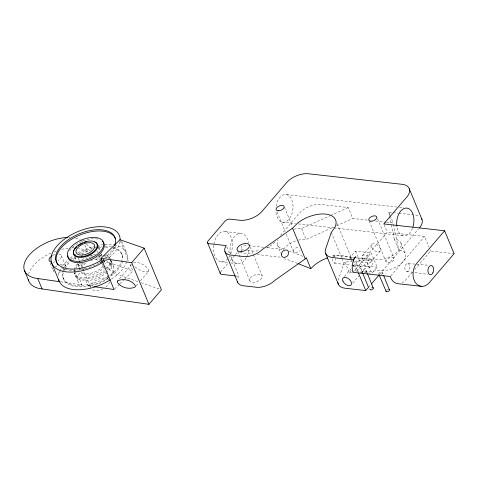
<?xml version="1.0" encoding="UTF-8"?>
<svg xmlns="http://www.w3.org/2000/svg" width="478" height="478" viewBox="0 0 478 478"><rect width="100%" height="100%" fill="white"/><g stroke="black" fill="none" stroke-linecap="round" stroke-linejoin="round"><path stroke-width="0.36" stroke-dasharray="2.39 1.79" d="M140.448 280.777L148.574 271.289L148.783 270.476C146.286 265.218 139.546 261.89 133.822 262.279L133.087 262.804M338.119 280.371L343.981 263.193L344.961 262.046L351.617 261.502M332.652 256.059L333.656 255.144L353.571 257.385M344.961 262.046L349.49 272.974L352.113 269.09M119.422 278.77L131.677 264.454M136.146 285.802L138.536 283.012M280.562 235.26L299.419 213.236A16.611 8.801 -22.5 0 1 321.216 204.488L348.241 207.53L352.77 218.464L368.215 220.203M350.876 258.616L350.308 257.248L355.554 251.117L371.197 252.916L377.124 267.232L371.878 273.362L365.945 259.046L355.996 257.905M352.955 272.299L387.234 232.248L424.566 236.455L428.957 247.054M365.945 259.046L371.197 252.916M353.415 264.746L356.241 271.564L361.488 265.433L377.124 267.232M368.526 287.326L370.94 284.5M379.651 274.324L418.358 229.105M390.771 275.937L424.566 236.455M412.287 272.43L404.842 280.986A18.732 11.466 -83.6 0 1 402.309 282.797M414.695 269.616L430.606 251.028L454.1 253.675M220.579 271.934L228.227 263.019M230.139 260.791L234.913 255.216M235.391 254.66L238.259 251.32M344.345 276.547L351.127 268.66M353.063 266.407L356.935 261.896M362.139 255.867L371.794 244.634M370.599 262.237L380.255 251.004M352.68 283.113L358.978 275.788M361.882 272.412L365.27 268.463M114.577 289.005L119.279 284.362M119.805 283.848L123.981 279.726M124.507 279.206L132.872 270.96L129.777 263.492M148.574 271.289L147.839 271.809C142.892 272.424 138.058 269.508 134.509 266.3M293.886 229.231A16.611 8.801 -22.5 0 1 301.582 228.598L329.981 215.775M330.656 215.47L348.241 207.53M298.409 240.165A16.611 8.801 -22.5 0 1 306.111 239.532L333.835 227.014M336.536 225.789L352.77 218.464M332.407 258.807L333.064 261.771L334.236 263.223L335.239 262.308L335.359 258.502M354.574 261.263L376.772 259.47A16.611 8.801 -22.5 0 0 398.568 250.723A16.611 8.801 -22.5 0 0 394.26 239.036L391.255 224.469M349.49 272.974L351.706 272.795M360.585 272.078L381.301 270.399A16.611 8.801 -22.5 0 0 403.097 261.651A16.611 8.801 -22.5 0 0 398.789 249.97L394.26 239.036M75.709 271.307A19.323 10.241 -22.5 0 0 79.778 279.684L87.641 280.574A19.323 10.241 -22.5 0 0 105.572 273.374M85.813 280.556L87.97 285.76L89.792 285.778A19.323 10.241 -22.5 0 0 107.729 278.584M407.848 263.498A3.985 2.438 -83.6 0 1 409.102 269.801A3.985 2.438 -83.6 0 1 404.944 269.036A3.985 2.438 -83.6 0 1 407.848 263.498L429.22 265.302M243.386 249.976L241.982 249.827A3.74 1.978 -22.5 0 0 239.627 250.448M247.604 250.43L252.521 250.962A16.945 8.98 -22.5 0 0 258.299 250.747M286.758 194.63L396.507 206.992M399.471 207.327L403.922 207.828M389.456 215.727L388.704 212.089L392.39 212.501M393.125 212.585L398.288 213.164M399.028 213.248L415.985 215.16A18.69 9.901 -22.5 0 1 418.74 216.086M375.577 221.027L385.877 222.192M386.612 222.27L393.233 223.017L390.12 215.5M282.086 222.067L295.434 223.573M298.397 223.907L333.25 227.833M333.997 227.916L402.96 235.684M225.168 231.579L241.617 233.431M243.684 245.017L248.106 245.513M248.847 245.596L264.316 247.335M267.262 247.67L283.472 249.492M354.306 257.469L370.534 259.297A3.985 2.438 -83.6 0 1 371.759 265.625A3.985 2.438 -83.6 0 1 367.606 264.8A3.985 2.438 -83.6 0 1 370.534 259.297M239.598 252.569L252.067 253.973M257.206 254.547L281.411 257.278M334.236 263.223L351.085 265.123M351.814 265.2L369.398 267.184M220.806 261.801L227.958 262.607M230.814 262.93L237.249 263.653M236.084 275.997L239.006 276.326A14.949 7.923 -22.5 0 0 237.847 278.423M350.308 257.248L353.152 257.576M356.241 271.564L370.456 273.195M406.748 271.39L427.959 274.384M60.587 281.817L81.935 284.894A19.323 10.241 -22.5 0 1 80.507 272.143M87.97 285.76L92.32 286.388M105.985 260.02L109.45 262.816L132.872 270.96M105.674 266.712L113.764 273.225L138.273 281.751M141.076 282.725L159.288 289.059M288.945 250.926L302.819 256.333M297.639 263.48L288.622 259.966A16.611 8.801 -22.5 0 1 284.291 258.622M333.656 255.144L334.827 256.596M86.345 244.198L92.696 249.319M99.627 254.905L101.36 256.298M91.232 255.079L92.965 256.471M95.851 258.801L99.322 261.591M99.896 262.058L101.629 263.45M430.057 249.701L430.606 251.028M388.704 212.089L389.833 214.819M400.928 243.069L405.458 253.997M384.049 224.558L387.234 232.248M377.56 218.751L393.962 258.347M369.183 221.021L386.152 261.986M355.554 251.117L361.488 265.433M359.253 264.943L362.342 272.406M353.391 260.749L357.879 271.582M337.08 223.501L351.784 259.004M351.157 259.297L352.005 261.341M331.26 232.481L341.722 257.732M342.003 258.419L343.981 263.193M301.582 228.598L306.111 239.532M284.404 207.165L292.321 226.285M276.959 211.766L285.163 231.567M286.292 234.298L293.361 251.362A4.32 2.288 -22.5 0 0 300.065 250.795M277.425 244.999L280.819 253.203M250.269 247.096L253.095 253.926M253.376 254.607L262.141 275.764A6.644 3.519 -22.5 0 1 253.949 282.337A6.644 3.519 -22.5 0 1 251.834 276.613A6.644 3.519 -22.5 0 1 262.141 275.764M237.656 251.362L249.809 280.711M226.847 246.977L229.679 253.806M230.808 256.537L239.006 276.326M121.741 241.271L126.813 253.519M120.492 241.085L128.654 260.773M121.788 253.973L122.326 255.27M111.47 261.454L113.627 266.658M109.45 262.816L113.764 273.225M98.707 247.287L99.836 250.006M101.527 254.093L102.089 255.455M104.067 260.217L104.909 262.261M98.456 247.55L99.86 250.932M100.978 253.639L102.101 256.345M103.224 259.052L104.067 261.084M96.843 250.597L97.691 252.641M99.101 256.047L101.073 260.809M101.36 261.49L102.202 263.533M102.483 264.214L104.461 268.983M105.584 271.701L109.253 280.556M84.803 245.124L87.767 252.282A33.221 17.602 -22.5 0 0 78.535 248.279M78.35 258.024L79.479 260.743M80.603 263.468L82.58 268.236M82.861 268.917L90.473 287.296M75.028 256.949L76.432 260.331M77.83 263.719L79.515 267.776M74.664 256.931L76.074 260.337M77.484 263.742L80.023 269.867M79.778 279.684L81.935 284.894M75.01 274.258L74.472 272.956A19.269 10.211 -22.5 0 0 104.347 270.5M75.602 275.842L77.759 281.046M61.417 255.622L65.731 266.037M62.911 277.599L63.449 278.901M50.166 263.175L53.399 270.984M378.809 274.199A1.996 1.058 -22.5 0 1 380.159 272.454A1.996 1.058 -22.5 0 1 382.46 272.597L383.296 274.671M366.297 270.835L367.134 272.902M393.531 224.475L398.789 249.97M389.606 216.456L391.106 223.74M412.472 228.317A13.952 8.538 -83.6 0 1 403.844 235.839A13.952 8.538 -83.6 0 1 396.931 226.895M276.111 206.12A13.952 8.538 -83.6 0 1 289.817 196.589A13.952 8.538 -83.6 0 1 288.509 219.766A13.952 8.538 -83.6 0 1 275.83 211.18M213.893 244.216A15.284 9.357 -83.6 0 1 227.104 232.326A15.284 9.357 -83.6 0 1 230.647 254.153M229.858 255.82A15.284 9.357 -83.6 0 1 228.759 257.618M227.946 258.664A15.284 9.357 -83.6 0 1 217.454 259.954A15.284 9.357 -83.6 0 1 213.791 244.867M293.361 251.362A4.32 2.288 -22.5 0 1 298.666 247.084M230.271 253.908A15.284 9.357 -83.6 0 1 236.921 234.417A15.284 9.357 -83.6 0 1 248.488 242.561M248.632 250.364A15.284 9.357 -83.6 0 1 246.582 257.14M246.307 257.672A15.284 9.357 -83.6 0 1 230.916 256.638M241.533 246.092A3.985 2.438 -83.6 0 1 241.229 250.926M283.472 249.355A16.611 8.801 -22.5 0 1 296.354 240.745M284.093 249.032A16.611 8.801 -22.5 0 1 277.963 240.04M274.76 242.041A16.945 8.98 -22.5 0 1 266.581 248.076M353.302 265.218A24.629 13.049 -22.5 0 1 353.081 266.473M332.957 256.393A24.629 13.049 -22.5 0 1 350.966 258.879M362.665 272.442A1.996 1.058 -22.5 0 1 363.848 270.691A1.996 1.058 -22.5 0 1 366.238 270.709A1.996 1.058 -22.5 0 1 365.055 272.466M382.46 272.597A1.996 1.058 -22.5 0 1 381.109 274.348M386.541 290.194A1.828 0.968 -22.5 0 1 387.766 289.549M371.012 287.941A1.828 0.968 -22.5 0 1 371.681 287.702M58.752 254.009A6.644 3.519 -22.5 0 1 58.029 260.653M54.833 261.932A6.644 3.519 -22.5 0 1 53.225 262.195M52.478 255.545A6.644 3.519 -22.5 0 1 55.125 254.416M28.566 274.27A33.221 17.602 -22.5 0 1 52.807 252.253M54.139 251.721A33.221 17.602 -22.5 0 1 56.177 250.968M61.662 249.343A33.221 17.602 -22.5 0 1 68.999 248.076M71.999 247.885A33.221 17.602 -22.5 0 1 74.233 247.879M110.854 260.259A19.323 10.241 -22.5 0 1 106.719 272.4M78.35 266.939A19.323 10.241 -22.5 0 1 83.112 262.715M98.127 256.859A19.323 10.241 -22.5 0 1 100.912 256.644M104.485 256.865A19.323 10.241 -22.5 0 1 109.94 259.207M102.334 261.878A19.323 10.241 -22.5 0 1 108.876 277.604M83.656 269.126A19.323 10.241 -22.5 0 1 84.714 268.313M99.615 262.165A19.323 10.241 -22.5 0 1 101.587 261.926M68.438 237.458A33.221 17.602 -22.5 0 1 69.925 237.47M75.655 238.146A33.221 17.602 -22.5 0 1 80.202 239.693M80.818 240.01A33.221 17.602 -22.5 0 1 82.987 241.468M59.983 264.675A6.644 3.519 -22.5 0 1 65.839 266.975M64.787 269.096A6.644 3.519 -22.5 0 1 63.705 270.136M60.784 271.815A6.644 3.519 -22.5 0 1 57.539 272.609M53.924 271.755A6.644 3.519 -22.5 0 1 53.297 270.046M55.43 266.885A6.644 3.519 -22.5 0 1 56.792 265.959M109.408 281.966A9.966 5.282 -22.5 0 1 105.232 287.427M103.021 288.694A9.966 5.282 -22.5 0 1 91.543 289.13M90.754 287.977A9.966 5.282 -22.5 0 1 96.986 279.833A9.966 5.282 -22.5 0 1 108.464 279.397M103.063 259.62A12.625 6.692 -22.5 0 1 104.264 262.87M103.051 265.876A12.625 6.692 -22.5 0 1 92.338 272.86A12.625 6.692 -22.5 0 1 81.636 271.952M80.477 269.921A12.625 6.692 -22.5 0 1 80.435 268.702M81.045 266.712A12.625 6.692 -22.5 0 1 84.487 262.697M96.203 257.995A12.625 6.692 -22.5 0 1 101.336 258.574M114.379 244.945A36.543 19.365 -22.5 0 1 126.861 261.203M126.664 261.848A36.543 19.365 -22.5 0 1 111.105 279.307M58.406 275.471A36.543 19.365 -22.5 0 1 61.943 266.76M62.361 266.162A36.543 19.365 -22.5 0 1 68.013 259.942M70.188 258.096A36.543 19.365 -22.5 0 1 73.498 255.646M74.078 255.252A36.543 19.365 -22.5 0 1 75.871 254.099M77.711 253.005A36.543 19.365 -22.5 0 1 93.891 246.337M96.765 245.638A36.543 19.365 -22.5 0 1 102.686 244.664M104.885 244.473A36.543 19.365 -22.5 0 1 113.662 244.82M102.782 259.99A12.954 6.865 -22.5 0 1 105.118 264.095M104.491 266.132A12.954 6.865 -22.5 0 1 92.075 274.557A12.954 6.865 -22.5 0 1 80.866 271.91M81.29 268.039A12.954 6.865 -22.5 0 1 86.918 262.446M90.515 260.641A12.954 6.865 -22.5 0 1 101.569 259.494M119.96 241.611A36.543 19.365 -22.5 0 1 108.811 257.923M106.092 260.02A36.543 19.365 -22.5 0 1 103.774 261.609M113.029 248.184A31.727 16.814 -22.5 0 1 122.834 259.757M122.601 261.143A31.727 16.814 -22.5 0 1 109.826 276.941M109.229 277.348A31.727 16.814 -22.5 0 1 74.448 286.352A31.727 16.814 -22.5 0 1 64.482 269.425M65.092 268.289A31.727 16.814 -22.5 0 1 70.35 261.753M73.128 259.321A31.727 16.814 -22.5 0 1 75.363 257.636M81.433 253.914A31.727 16.814 -22.5 0 1 92.039 249.558M98.426 248.04A31.727 16.814 -22.5 0 1 101.898 247.568M105.483 247.371A31.727 16.814 -22.5 0 1 109.593 247.574M113.961 247.048A31.727 16.814 -22.5 0 1 105.315 257.146M115.407 246.176A31.727 16.814 -22.5 0 1 106.433 257.977M104.198 259.715A31.727 16.814 -22.5 0 1 103.039 260.546M102.435 260.952A31.727 16.814 -22.5 0 1 84.803 268.815M84.098 268.989A31.727 16.814 -22.5 0 1 62.104 268.182M69.758 250.544A19.269 10.211 -22.5 0 1 98.486 239.251M110.771 259.913A19.269 10.211 -22.5 0 1 107.09 269.813M104.891 271.803A19.269 10.211 -22.5 0 1 85.891 279.044A19.269 10.211 -22.5 0 1 74.699 272.95M74.705 271.534A19.269 10.211 -22.5 0 1 74.932 270.351M75.638 268.505A19.269 10.211 -22.5 0 1 79.742 263.348M85.46 259.339A19.269 10.211 -22.5 0 1 93.425 256.142M98.767 255.198A19.269 10.211 -22.5 0 1 103.033 255.234M103.81 255.342A19.269 10.211 -22.5 0 1 110.155 258.723M113.752 247.246A31.727 16.814 -22.5 0 1 108.088 276.445M107.472 276.84A31.727 16.814 -22.5 0 1 75.142 285.235A31.727 16.814 -22.5 0 1 62.821 271.014M63.042 270.297A31.727 16.814 -22.5 0 1 63.944 268.122M64.554 266.987A31.727 16.814 -22.5 0 1 70.344 259.954M70.887 259.464A31.727 16.814 -22.5 0 1 74.245 256.752M79.109 253.597A31.727 16.814 -22.5 0 1 92.929 247.849M94.351 247.479A31.727 16.814 -22.5 0 1 96.472 247.006M97.183 246.869A31.727 16.814 -22.5 0 1 102.029 246.206M104.945 246.068A31.727 16.814 -22.5 0 1 113.131 247.054M110.424 259.249A19.269 10.211 -22.5 0 1 106.552 268.511M74.275 272.317A19.269 10.211 -22.5 0 1 74.162 270.231M74.251 269.646A19.269 10.211 -22.5 0 1 77.209 264.077M81.959 259.871A19.269 10.211 -22.5 0 1 86.189 257.373M86.841 257.062A19.269 10.211 -22.5 0 1 88.818 256.196M89.482 255.939A19.269 10.211 -22.5 0 1 95.588 254.242M106.068 254.78A19.269 10.211 -22.5 0 1 110.227 258.61M388.142 262.846A4.32 2.288 -22.5 0 0 394.141 258.921A4.32 2.288 -22.5 0 0 387.891 258.735A4.32 2.288 -22.5 0 0 388.142 262.846M362.264 258.729A5.318 3.113 40.7 0 0 370.05 262.834A5.318 3.113 40.7 0 0 366.793 255.599A5.318 3.113 40.7 0 0 362.264 258.729M356.935 264.704A5.318 3.113 40.7 0 0 364.684 269.03A5.318 3.113 40.7 0 0 361.697 261.813A5.318 3.113 40.7 0 0 356.935 264.704M371.92 247.496A5.318 3.113 40.7 0 0 379.699 251.601A5.318 3.113 40.7 0 0 376.449 244.366A5.318 3.113 40.7 0 0 371.92 247.496"/><path stroke-width="0.72" d="M101.115 258.281L131.689 262.685L144.135 248.142L119.93 239.723L101.115 258.281L114.051 289.519L93.766 286.597M28.369 279.612A33.221 17.602 -22.5 0 0 42.076 288.945L148.939 304.331L161.385 289.788L144.135 248.142M444.612 230.772L416.475 263.641A11.717 7.17 -83.6 0 0 413.781 279.146L414.862 281.757A18.732 11.466 -83.6 0 0 429.513 282.402L454.1 253.675L444.612 230.772L383.786 223.919L407.573 196.129A18.69 9.901 -22.5 0 0 403.265 184.442L308.495 173.771A16.611 8.801 -22.5 0 0 286.698 182.518L262.04 211.33A16.945 8.98 -22.5 0 1 239.801 220.25L229.625 219.103A3.74 1.978 -22.5 0 0 225.263 220.854L208.103 240.9A3.949 2.091 -22.5 0 0 209.131 243.684L226.285 245.614A14.949 7.923 -22.5 0 0 229.733 254.965L244.712 256.65A14.949 7.923 -22.5 0 0 262.153 249.653L292.548 228.155L297.477 223.232A24.629 13.049 -22.5 0 1 325.775 214.108A24.629 13.049 -22.5 0 1 334.857 227.444L331.26 232.481L325.399 249.659A17.967 9.518 -22.5 0 0 332.676 257.558L353.021 259.859L355.65 256.794A11.717 7.17 -83.6 0 0 353.678 260.014L353.182 261.293A11.717 7.17 -83.6 0 0 352.955 272.299L390.287 276.505L391.368 279.11A18.732 11.466 -83.6 0 0 398.317 283.729L421.817 286.376M237.423 281.363A14.949 7.923 -22.5 0 0 242.454 285.677L257.439 287.362A14.949 7.923 -22.5 0 0 274.874 280.365L305.269 258.867L306.29 257.69L310.82 268.618L314.727 264.878A24.629 13.049 -22.5 0 1 327.55 257.899M337.916 282.51A17.967 9.518 -22.5 0 0 345.397 288.276L365.748 290.57L368.526 287.326L362.623 273.081M371.424 283.938L379.168 274.892M419.325 227.976L420.293 226.847A18.69 9.901 -22.5 0 0 421.494 218.446M235.349 275.914L221.463 274.33A3.949 2.091 -22.5 0 1 220.268 272.574M67.685 237.47A33.221 17.602 -22.5 0 0 27.652 257.045A33.221 17.602 -22.5 0 0 37.762 278.531L59.852 281.709M298.332 263.754L310.82 268.618M379.102 274.886L386.081 291.311M409.27 188.738L421.99 219.456M353.021 259.859L353.391 260.749M358.44 272.938L365.748 290.57M325.715 253.704L338.436 284.422M292.548 228.155L305.269 258.867M224.923 251.524L237.644 282.241M207.542 242.722L220.262 273.434M131.689 262.685L148.939 304.331M51.63 262.948L58.961 280.652M37.762 278.531L42.076 288.945M24.426 270.47L28.74 280.879M383.571 275.358L389.421 289.847M367.415 273.595L373.258 288.079M396.836 226.214A13.952 8.538 -83.6 0 1 406.527 208.073A13.952 8.538 -83.6 0 1 412.932 227.002M372.529 287.631A1.828 0.968 -22.5 0 1 373.079 288.82A1.828 0.968 -22.5 0 1 370.868 289.889A1.828 0.968 -22.5 0 1 369.93 288.891M388.811 289.471A1.828 0.968 -22.5 0 1 388.399 291.341A1.828 0.968 -22.5 0 1 386.039 290.923M51.755 262.183A6.644 3.519 -22.5 0 1 52 255.838M103.176 261.992A36.543 19.365 -22.5 0 1 53.04 265.571A36.543 19.365 -22.5 0 1 80.155 230.701A36.543 19.365 -22.5 0 1 120.103 240.219M94.781 241.988A12.954 6.865 -22.5 0 1 93.825 252.396A12.954 6.865 -22.5 0 1 76.695 256.919A12.954 6.865 -22.5 0 1 76.904 246.702M78.494 245.459A12.954 6.865 -22.5 0 1 79.587 244.742M80.149 244.407A12.954 6.865 -22.5 0 1 82.557 243.2M84.451 242.471A12.954 6.865 -22.5 0 1 86.375 241.91M110.508 279.69A36.543 19.365 -22.5 0 1 58.567 279.254M101.898 259.65A31.727 16.814 -22.5 0 1 56.882 262.775A31.727 16.814 -22.5 0 1 84.875 231.812A31.727 16.814 -22.5 0 1 114.606 245.596M58.119 265.063A31.727 16.814 -22.5 0 1 77.729 235.995A31.727 16.814 -22.5 0 1 115.539 238.875M102.453 241.276A19.269 10.211 -22.5 0 1 90.211 260.032A19.269 10.211 -22.5 0 1 67.87 255.85M281.53 254.123C280.927 259.518 288.652 257.523 288.503 253.226C289.106 247.831 281.381 249.827 281.53 254.123M117.534 280.974L117.23 281.901C120.211 287.583 129.646 290.015 135.19 286.92L135.501 285.993C132.514 280.317 123.079 277.879 117.534 280.974M342.893 281.046A5.318 3.113 40.7 0 0 350.637 285.372A5.318 3.113 40.7 0 0 347.649 278.154A5.318 3.113 40.7 0 0 342.893 281.046M278.811 210.762A4.32 2.288 -22.5 0 0 284.117 206.484A4.32 2.288 -22.5 0 0 277.413 207.052A4.32 2.288 -22.5 0 0 278.811 210.762M241.223 251.625A6.644 3.519 -22.5 0 0 249.42 245.053A6.644 3.519 -22.5 0 0 239.114 245.901A6.644 3.519 -22.5 0 0 241.223 251.625M370.892 221.2A4.32 2.288 -22.5 0 0 376.891 217.275A4.32 2.288 -22.5 0 0 370.641 217.084A4.32 2.288 -22.5 0 0 370.892 221.2M432.901 272.836A4.649 2.844 -83.6 0 0 431.431 265.487A4.649 2.844 -83.6 0 0 428.043 271.946A4.649 2.844 -83.6 0 0 432.901 272.836M81.487 256.656A12.625 6.692 -22.5 0 0 97.058 244.162A12.625 6.692 -22.5 0 0 77.478 245.776A12.625 6.692 -22.5 0 0 81.487 256.656M82.3 255.013A9.966 5.282 -22.5 0 0 94.59 245.154A9.966 5.282 -22.5 0 0 79.133 246.427A9.966 5.282 -22.5 0 0 82.3 255.013M79.677 261.275A19.269 10.211 -22.5 0 0 103.439 242.209A19.269 10.211 -22.5 0 0 73.558 244.67A19.269 10.211 -22.5 0 0 79.677 261.275"/></g></svg>
